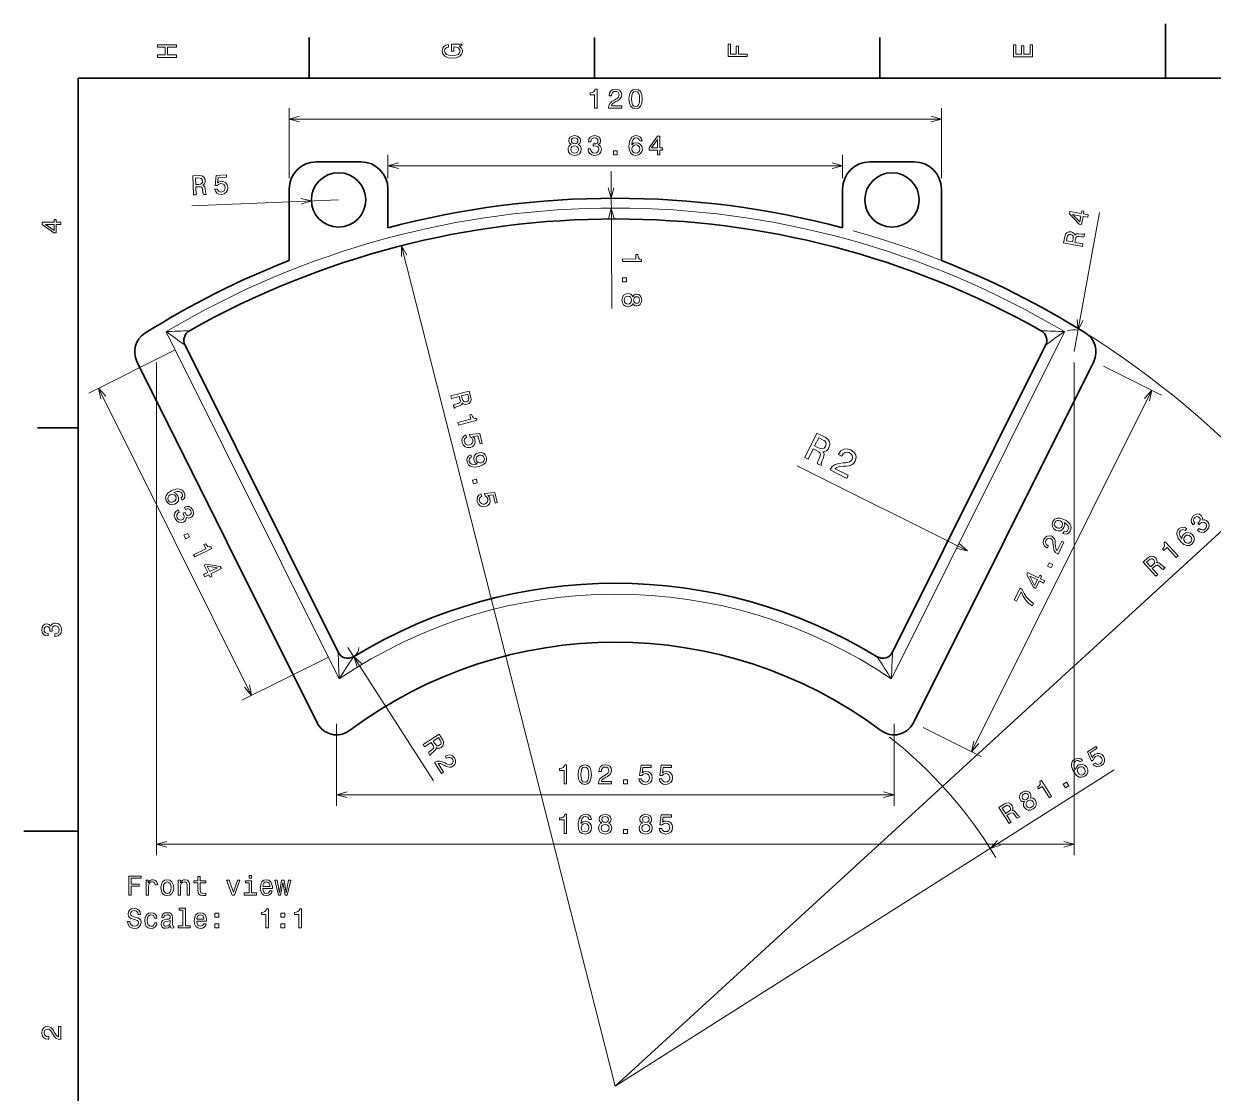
# Model space of a CAD drawing. Extents: x 0 to 420, y 0 to 297.
# Drawn here: x 0 to 218.8, y 100.3 to 297 of the extents above; entities that cross this region are included whole.
import ezdxf

# ---------------------------------------------------------------- set-up
doc = ezdxf.new("R2010")
doc.units = 0

msp = doc.modelspace()

# ---------------------------------------------------------------- linework, layer by layer
at = {"color": 7, "lineweight": 35, "ltscale": 0.25}
for p, q in [((210, 287), (210, 297)), ((10, 148.5), (0, 148.5))]:
    msp.add_line(p, q, dxfattribs=at)
at = {"color": 7, "lineweight": 35, "ltscale": 0.1875}
for p, q in [((52.5, 287), (52.5, 294.5)), ((105, 287), (105, 294.5)), ((157.5, 287), (157.5, 294.5)), ((10, 222.7), (2.5, 222.7))]:
    msp.add_line(p, q, dxfattribs=at)
at = {"color": 7, "lineweight": 35}
for p, q in [((410, 287), (10, 287)), ((10, 287), (10, 10)), ((57.83, 181.4), (29.66, 237.9)), ((159.8, 181.4), (187.97, 237.9)), ((53.96, 168.43), (20.81, 234.91)), ((163.67, 168.43), (196.82, 234.91))]:
    msp.add_line(p, q, dxfattribs=at)
at = {"color": 7, "lineweight": 13, "ltscale": 0.321406}
for p, q in [((48.81, 268.61), (48.81, 281.47)), ((168.81, 268.61), (168.81, 281.47))]:
    msp.add_line(p, q, dxfattribs=at)
at = {"color": 7, "lineweight": 13}
for p, q in [((48.81, 279.47), (168.81, 279.47)), ((66.99, 270.9), (150.63, 270.9)), ((108.03, 269.91), (108.15, 244.64)), ((57.9, 264.61), (30.93, 263.51)), ((193.24, 236.7), (197.9, 262.28)), ((69.48, 256.18), (108.81, 101.61)), ((58.03, 176.52), (26.19, 240.37)), ((159.6, 176.52), (191.44, 240.37)), ((24.39, 234.7), (24.39, 144.08)), ((193.24, 234.7), (193.24, 144.08)), ((13.75, 229.97), (41.92, 173.47)), ((174.35, 163.1), (207.5, 229.59)), ((173.58, 200.09), (142.27, 215.7)), ((229.24, 211.9), (108.81, 101.61)), ((59.62, 182.3), (75.37, 157.73)), ((108.81, 101.61), (200.59, 159.8)), ((57.54, 155.19), (160.09, 155.19)), ((24.39, 146.08), (193.24, 146.08))]:
    msp.add_line(p, q, dxfattribs=at)
at = {"color": 7, "lineweight": 35, "ltscale": 0.204487}
for p, q in [((53.81, 271.61), (61.99, 271.61)), ((163.81, 271.61), (155.63, 271.61))]:
    msp.add_line(p, q, dxfattribs=at)
at = {"color": 7, "lineweight": 13, "ltscale": 0.107285}
for p, q in [((66.99, 268.61), (66.99, 272.9)), ((150.63, 268.61), (150.63, 272.9))]:
    msp.add_line(p, q, dxfattribs=at)
at = {"color": 7, "lineweight": 35, "ltscale": 0.328053}
for p, q in [((48.81, 253.49), (48.81, 266.61)), ((168.81, 253.49), (168.81, 266.61))]:
    msp.add_line(p, q, dxfattribs=at)
at = {"color": 7, "lineweight": 35, "ltscale": 0.178646}
for p, q in [((66.99, 266.61), (66.99, 259.46)), ((150.63, 266.61), (150.63, 259.46))]:
    msp.add_line(p, q, dxfattribs=at)
at = {"color": 7, "lineweight": 13, "ltscale": 0.44433}
for p, q in [((27.87, 237.01), (11.96, 229.08)), ((56.04, 180.51), (40.14, 172.58))]:
    msp.add_line(p, q, dxfattribs=at)
at = {"color": 7, "lineweight": 13, "ltscale": 0.298474}
for p, q in [((198.61, 234.02), (209.29, 228.69)), ((165.46, 167.54), (176.14, 162.21))]:
    msp.add_line(p, q, dxfattribs=at)
at = {"color": 7, "lineweight": 13, "ltscale": 0.375527}
for p, q in [((57.54, 168.22), (57.54, 153.19)), ((160.09, 168.22), (160.09, 153.19))]:
    msp.add_line(p, q, dxfattribs=at)
at = {"color": 7, "lineweight": 13}
for points in [[(80.11, 292.92), (80.58, 293.01), (80.58, 293.26), (78.69, 293.26), (78.69, 291.98), (79.12, 291.98), (79.12, 292.77), (79.15, 292.77), (79.61, 292.71), (79.96, 292.55), (80.17, 292.3), (80.25, 291.99), (80.15, 291.65), (79.88, 291.38), (79.43, 291.21), (78.82, 291.15), (78.21, 291.21), (77.76, 291.38), (77.49, 291.65), (77.39, 292.02), (77.44, 292.27), (77.58, 292.48), (77.82, 292.63), (78.14, 292.72), (78.14, 293.22), (77.65, 293.08), (77.29, 292.84), (77.07, 292.49), (76.99, 292.05), (77.11, 291.48), (77.48, 291.04), (78.06, 290.76), (78.83, 290.67), (79.61, 290.76), (80.19, 291.04), (80.56, 291.45), (80.68, 291.96), (80.64, 292.25), (80.54, 292.51), (80.36, 292.73)], [(133.08, 290.97), (133.08, 291.44), (131.47, 291.44), (131.47, 292.91), (131.06, 292.91), (131.06, 291.44), (130.01, 291.44), (130.01, 293.25), (129.58, 293.25), (129.58, 290.97)], [(28.08, 290.83), (28.08, 291.3), (26.44, 291.3), (26.44, 292.7), (28.08, 292.7), (28.08, 293.16), (24.58, 293.16), (24.58, 292.7), (26.01, 292.7), (26.01, 291.3), (24.58, 291.3), (24.58, 290.83)], [(185.58, 290.94), (185.58, 293.16), (185.16, 293.16), (185.16, 291.4), (183.97, 291.4), (183.97, 292.97), (183.56, 292.97), (183.56, 291.4), (182.51, 291.4), (182.51, 293.12), (182.08, 293.12), (182.08, 290.94)], [(104.99, 281.47), (105.45, 281.47), (105.45, 284.99), (105.1, 284.99), (105.01, 284.68), (104.83, 284.48), (104.55, 284.36), (104.17, 284.31), (104.17, 283.96), (104.99, 283.96)], [(107.58, 281.47), (109.99, 281.47), (109.99, 281.9), (108.09, 281.9), (108.19, 282.14), (108.37, 282.33), (108.93, 282.69), (109.23, 282.84), (109.57, 283.06), (109.8, 283.31), (109.94, 283.61), (109.99, 283.95), (109.9, 284.37), (109.67, 284.7), (109.3, 284.92), (108.83, 284.99), (108.35, 284.91), (107.98, 284.67), (107.74, 284.29), (107.66, 283.79), (107.66, 283.72), (108.12, 283.72), (108.12, 283.76), (108.17, 284.1), (108.3, 284.36), (108.52, 284.52), (108.81, 284.57), (109.1, 284.52), (109.32, 284.4), (109.46, 284.2), (109.51, 283.95), (109.47, 283.72), (109.38, 283.52), (109.22, 283.35), (109, 283.2), (108.7, 283.04), (108.2, 282.73), (107.86, 282.39), (107.65, 281.99), (107.58, 281.48)], [(111.33, 283.18), (111.41, 282.38), (111.65, 281.82), (112.03, 281.48), (112.55, 281.36), (113.07, 281.48), (113.45, 281.82), (113.68, 282.38), (113.76, 283.18), (113.68, 283.96), (113.58, 284.27), (113.45, 284.53), (113.07, 284.87), (112.55, 284.99), (112.03, 284.87), (111.65, 284.53), (111.41, 283.96)], [(111.82, 283.18), (111.86, 283.79), (111.98, 284.22), (112.21, 284.48), (112.55, 284.57), (112.88, 284.48), (113.11, 284.22), (113.24, 283.79), (113.28, 283.18), (113.24, 282.56), (113.11, 282.12), (112.88, 281.86), (112.55, 281.78), (112.21, 281.86), (111.98, 282.12), (111.86, 282.56)], [(100.72, 274.79), (100.46, 274.65), (100.28, 274.45), (100.17, 274.2), (100.14, 273.9), (100.22, 273.46), (100.45, 273.11), (100.83, 272.89), (101.34, 272.8), (101.85, 272.89), (102.23, 273.11), (102.46, 273.46), (102.55, 273.9), (102.51, 274.2), (102.4, 274.45), (102.22, 274.65), (101.97, 274.79), (102.17, 274.91), (102.31, 275.07), (102.4, 275.28), (102.43, 275.52), (102.35, 275.88), (102.13, 276.17), (101.79, 276.36), (101.34, 276.43), (100.89, 276.36), (100.54, 276.17), (100.33, 275.88), (100.25, 275.52), (100.28, 275.28), (100.36, 275.07)], [(100.73, 275.48), (100.77, 275.7), (100.89, 275.88), (101.08, 275.98), (101.34, 276.02), (101.59, 275.98), (101.79, 275.88), (101.91, 275.7), (101.95, 275.48), (101.91, 275.26), (101.79, 275.08), (101.59, 274.96), (101.34, 274.93), (101.08, 274.97), (100.89, 275.08), (100.77, 275.26)], [(103.81, 274), (103.81, 273.96), (103.89, 273.48), (104.12, 273.12), (104.5, 272.89), (104.99, 272.8), (105.52, 272.89), (105.91, 273.11), (106.16, 273.46), (106.25, 273.91), (106.21, 274.21), (106.1, 274.45), (105.92, 274.64), (105.68, 274.78), (106.01, 275.05), (106.12, 275.48), (106.05, 275.88), (105.83, 276.17), (105.48, 276.36), (104.99, 276.43), (104.54, 276.35), (104.19, 276.12), (103.96, 275.77), (103.89, 275.3), (103.89, 275.27), (104.34, 275.27), (104.38, 275.59), (104.51, 275.82), (104.72, 275.96), (105.02, 276.01), (105.28, 275.97), (105.47, 275.87), (105.59, 275.69), (105.63, 275.46), (105.59, 275.22), (105.47, 275.05), (105.25, 274.95), (104.97, 274.92), (104.77, 274.92), (104.77, 274.52), (105.02, 274.53), (105.33, 274.49), (105.57, 274.37), (105.71, 274.17), (105.76, 273.91), (105.71, 273.62), (105.56, 273.41), (105.33, 273.27), (105.02, 273.22), (104.7, 273.27), (104.47, 273.43), (104.33, 273.67), (104.27, 274)], [(113.76, 275.46), (113.66, 275.87), (113.44, 276.17), (113.1, 276.36), (112.66, 276.43), (112.36, 276.39), (112.1, 276.29), (111.87, 276.14), (111.68, 275.92), (111.53, 275.64), (111.42, 275.3), (111.35, 274.9), (111.33, 274.45), (111.41, 273.74), (111.66, 273.22), (112.06, 272.91), (112.6, 272.8), (113.09, 272.89), (113.46, 273.13), (113.7, 273.5), (113.79, 273.97), (113.7, 274.45), (113.47, 274.82), (113.11, 275.05), (112.67, 275.13), (112.19, 275.03), (111.83, 274.75), (111.91, 275.3), (112.07, 275.7), (112.32, 275.94), (112.66, 276.02), (112.91, 275.98), (113.1, 275.87), (113.23, 275.69), (113.3, 275.46)], [(116.56, 272.9), (117.02, 272.9), (117.02, 273.77), (117.52, 273.77), (117.52, 274.17), (117.02, 274.17), (117.02, 276.33), (116.56, 276.33), (115.02, 274.21), (115.02, 273.77), (116.56, 273.77)], [(115.45, 274.17), (116.56, 275.74), (116.56, 274.17)], [(100.62, 273.91), (100.67, 274.18), (100.81, 274.38), (101.04, 274.51), (101.34, 274.56), (101.64, 274.51), (101.87, 274.38), (102.01, 274.18), (102.06, 273.91), (102.01, 273.63), (101.87, 273.41), (101.64, 273.27), (101.34, 273.22), (101.04, 273.27), (100.81, 273.41), (100.67, 273.63)], [(108.47, 272.9), (109.16, 272.9), (109.16, 273.65), (108.47, 273.65)], [(113.3, 273.97), (113.25, 273.65), (113.1, 273.41), (112.88, 273.25), (112.6, 273.2), (112.3, 273.25), (112.07, 273.41), (111.92, 273.65), (111.88, 273.96), (111.93, 274.28), (112.07, 274.51), (112.3, 274.67), (112.62, 274.72), (112.89, 274.67), (113.1, 274.52), (113.25, 274.28)], [(35.11, 266.6), (35.24, 266.19), (35.5, 265.87), (35.87, 265.69), (36.34, 265.63), (36.84, 265.74), (37.23, 266.01), (37.47, 266.41), (37.54, 266.92), (37.44, 267.38), (37.18, 267.74), (36.79, 267.96), (36.3, 268.03), (35.93, 267.95), (35.64, 267.77), (35.74, 268.72), (37.27, 268.78), (37.26, 269.2), (35.39, 269.12), (35.19, 267.26), (35.59, 267.27), (35.87, 267.52), (36.24, 267.62), (36.57, 267.58), (36.82, 267.43), (36.99, 267.19), (37.05, 266.87), (37.01, 266.55), (36.86, 266.3), (36.62, 266.13), (36.31, 266.06), (36.04, 266.09), (35.83, 266.2), (35.67, 266.37), (35.58, 266.61)], [(31.24, 265.52), (31.71, 265.54), (31.65, 267.02), (32.13, 267.04), (32.48, 267.04), (32.71, 266.98), (32.84, 266.82), (32.9, 266.52), (32.94, 266.07), (32.98, 265.77), (33.05, 265.6), (33.58, 265.62), (33.58, 265.72), (33.46, 265.85), (33.4, 266.11), (33.35, 266.68), (33.24, 267.09), (33.12, 267.22), (32.94, 267.3), (33.13, 267.44), (33.27, 267.62), (33.35, 267.85), (33.37, 268.11), (33.28, 268.54), (33.07, 268.84), (32.73, 269.02), (32.27, 269.07), (31.1, 269.02)], [(32.16, 268.64), (32.46, 268.62), (32.69, 268.53), (32.83, 268.36), (32.89, 268.08), (32.85, 267.79), (32.72, 267.61), (32.49, 267.51), (32.17, 267.47), (31.63, 267.45), (31.59, 268.61)], [(195.71, 261.41), (195.79, 261.86), (194.94, 262.02), (195.03, 262.51), (194.63, 262.58), (194.54, 262.09), (192.42, 262.47), (192.34, 262.02), (194.14, 260.14), (194.58, 260.06), (194.86, 261.57)], [(6.83, 260.08), (6.83, 260.53), (5.97, 260.53), (5.97, 261.03), (5.56, 261.03), (5.56, 260.53), (3.41, 260.53), (3.41, 260.07), (5.52, 258.54), (5.97, 258.54), (5.97, 260.08)], [(194.26, 260.55), (192.92, 261.92), (194.46, 261.64)], [(5.56, 258.96), (3.99, 260.08), (5.56, 260.08)], [(194.74, 256.06), (194.82, 256.53), (193.37, 256.79), (193.45, 257.26), (193.53, 257.61), (193.64, 257.81), (193.82, 257.9), (194.13, 257.9), (194.58, 257.84), (194.88, 257.82), (195.06, 257.85), (195.15, 258.37), (195.06, 258.38), (194.9, 258.29), (194.64, 258.3), (194.07, 258.37), (193.65, 258.36), (193.5, 258.27), (193.37, 258.11), (193.28, 258.33), (193.13, 258.5), (192.93, 258.63), (192.67, 258.71), (192.24, 258.71), (191.9, 258.57), (191.65, 258.28), (191.5, 257.84), (191.29, 256.69)], [(191.9, 257.64), (191.98, 257.93), (192.12, 258.13), (192.32, 258.23), (192.6, 258.23), (192.88, 258.13), (193.02, 257.96), (193.07, 257.72), (193.04, 257.4), (192.94, 256.87), (191.8, 257.08)], [(110.11, 253.73), (110.11, 253.27), (113.63, 253.29), (113.63, 253.63), (113.32, 253.72), (113.12, 253.9), (112.99, 254.18), (112.95, 254.56), (112.59, 254.56), (112.6, 253.74)], [(110.12, 250.25), (110.13, 249.56), (110.88, 249.56), (110.87, 250.26)], [(112.03, 246.8), (111.88, 247.06), (111.69, 247.24), (111.44, 247.35), (111.14, 247.38), (110.69, 247.3), (110.34, 247.06), (110.12, 246.68), (110.04, 246.17), (110.13, 245.66), (110.35, 245.28), (110.7, 245.05), (111.15, 244.97), (111.45, 245.01), (111.7, 245.12), (111.89, 245.3), (112.03, 245.55), (112.15, 245.35), (112.32, 245.21), (112.52, 245.13), (112.77, 245.1), (113.13, 245.18), (113.41, 245.39), (113.6, 245.74), (113.67, 246.19), (113.59, 246.64), (113.41, 246.98), (113.12, 247.2), (112.76, 247.27), (112.51, 247.25), (112.31, 247.16)], [(111.15, 246.9), (111.42, 246.85), (111.62, 246.71), (111.75, 246.48), (111.8, 246.18), (111.76, 245.88), (111.63, 245.65), (111.43, 245.51), (111.16, 245.45), (110.87, 245.5), (110.65, 245.65), (110.51, 245.87), (110.46, 246.17), (110.51, 246.47), (110.65, 246.7), (110.86, 246.85)], [(112.72, 246.79), (112.94, 246.75), (113.12, 246.63), (113.22, 246.44), (113.26, 246.18), (113.22, 245.93), (113.12, 245.74), (112.95, 245.62), (112.73, 245.57), (112.5, 245.62), (112.32, 245.74), (112.21, 245.93), (112.17, 246.18), (112.21, 246.44), (112.32, 246.63), (112.49, 246.75)], [(78.57, 228.56), (78.69, 228.11), (80.12, 228.47), (80.24, 228.01), (80.31, 227.66), (80.3, 227.43), (80.17, 227.27), (79.89, 227.15), (79.46, 227.01), (79.18, 226.91), (79.02, 226.81), (79.15, 226.29), (79.24, 226.32), (79.35, 226.47), (79.6, 226.57), (80.13, 226.74), (80.52, 226.93), (80.62, 227.07), (80.66, 227.27), (80.84, 227.11), (81.04, 227.02), (81.28, 226.98), (81.55, 227.02), (81.94, 227.19), (82.2, 227.47), (82.3, 227.84), (82.25, 228.29), (81.96, 229.43)], [(81.81, 228.31), (81.85, 228.01), (81.81, 227.77), (81.68, 227.6), (81.42, 227.49), (81.12, 227.46), (80.92, 227.55), (80.77, 227.75), (80.67, 228.06), (80.54, 228.58), (81.66, 228.87)], [(79.82, 223.65), (79.94, 223.2), (83.35, 224.07), (83.27, 224.41), (82.95, 224.42), (82.7, 224.54), (82.52, 224.78), (82.38, 225.14), (82.04, 225.06), (82.24, 224.26)], [(81.34, 221.38), (80.97, 221.17), (80.72, 220.85), (80.61, 220.45), (80.65, 219.98), (80.87, 219.51), (81.2, 219.18), (81.65, 219.04), (82.16, 219.07), (82.59, 219.27), (82.89, 219.59), (83.03, 220.02), (82.99, 220.51), (82.84, 220.86), (82.6, 221.11), (83.55, 221.2), (83.93, 219.72), (84.33, 219.82), (83.87, 221.63), (82, 221.44), (82.1, 221.05), (82.4, 220.83), (82.58, 220.49), (82.61, 220.16), (82.51, 219.88), (82.31, 219.67), (82.01, 219.54), (81.69, 219.51), (81.41, 219.61), (81.2, 219.81), (81.07, 220.1), (81.04, 220.37), (81.1, 220.6), (81.24, 220.79), (81.46, 220.92)], [(143.67, 217.24), (144.27, 216.94), (145.21, 218.83), (145.82, 218.52), (146.26, 218.28), (146.5, 218.05), (146.55, 217.76), (146.43, 217.35), (146.17, 216.75), (146.02, 216.35), (145.98, 216.09), (146.66, 215.75), (146.72, 215.87), (146.66, 216.12), (146.78, 216.49), (147.09, 217.23), (147.25, 217.82), (147.19, 218.06), (147.01, 218.3), (147.35, 218.33), (147.65, 218.47), (147.9, 218.69), (148.11, 219.02), (148.29, 219.6), (148.24, 220.14), (147.93, 220.6), (147.39, 220.97), (145.9, 221.71)], [(146.95, 220.5), (147.33, 220.27), (147.54, 220.01), (147.61, 219.7), (147.49, 219.31), (147.24, 218.97), (146.95, 218.83), (146.59, 218.86), (146.17, 219.03), (145.48, 219.38), (146.23, 220.87)], [(148.31, 214.93), (151.38, 213.39), (151.66, 213.95), (149.23, 215.16), (149.52, 215.39), (149.87, 215.53), (150.82, 215.63), (151.29, 215.63), (151.86, 215.7), (152.32, 215.87), (152.69, 216.16), (152.97, 216.56), (153.13, 217.16), (153.04, 217.74), (152.71, 218.24), (152.15, 218.63), (151.48, 218.83), (150.86, 218.77), (150.32, 218.43), (149.89, 217.85), (149.85, 217.76), (150.44, 217.46), (150.46, 217.52), (150.74, 217.92), (151.07, 218.16), (151.45, 218.23), (151.86, 218.12), (152.2, 217.86), (152.39, 217.57), (152.45, 217.22), (152.36, 216.88), (152.16, 216.6), (151.92, 216.41), (151.6, 216.3), (151.22, 216.24), (150.74, 216.23), (149.91, 216.14), (149.25, 215.94), (148.73, 215.55), (148.32, 214.94)], [(82.23, 217.71), (81.86, 217.54), (81.62, 217.25), (81.52, 216.87), (81.56, 216.41), (81.67, 216.13), (81.82, 215.9), (82.03, 215.71), (82.29, 215.58), (82.6, 215.51), (82.96, 215.48), (83.35, 215.52), (83.8, 215.6), (84.47, 215.86), (84.91, 216.23), (85.12, 216.69), (85.09, 217.24), (84.88, 217.7), (84.56, 218), (84.13, 218.14), (83.66, 218.1), (83.21, 217.9), (82.91, 217.58), (82.77, 217.18), (82.81, 216.73), (83.02, 216.3), (83.39, 216.02), (82.83, 215.96), (82.4, 216.02), (82.11, 216.2), (81.96, 216.51), (81.93, 216.77), (81.99, 216.98), (82.13, 217.15), (82.34, 217.26)], [(83.79, 217.63), (84.1, 217.66), (84.37, 217.58), (84.58, 217.41), (84.71, 217.14), (84.73, 216.84), (84.63, 216.58), (84.43, 216.38), (84.14, 216.25), (83.82, 216.23), (83.55, 216.31), (83.36, 216.49), (83.23, 216.78), (83.21, 217.06), (83.3, 217.31), (83.49, 217.5)], [(82.52, 213.04), (82.7, 212.36), (83.42, 212.55), (83.25, 213.22)], [(29.12, 209.36), (29.44, 209.63), (29.62, 209.96), (29.64, 210.35), (29.5, 210.78), (29.33, 211.03), (29.13, 211.22), (28.89, 211.35), (28.61, 211.42), (28.29, 211.44), (27.94, 211.38), (27.55, 211.27), (27.14, 211.09), (26.53, 210.7), (26.18, 210.24), (26.08, 209.75), (26.23, 209.21), (26.53, 208.81), (26.9, 208.59), (27.35, 208.54), (27.81, 208.67), (28.2, 208.96), (28.43, 209.33), (28.47, 209.76), (28.35, 210.19), (28.04, 210.57), (27.63, 210.77), (28.16, 210.95), (28.58, 210.98), (28.91, 210.86), (29.13, 210.59), (29.21, 210.35), (29.2, 210.13), (29.1, 209.94), (28.91, 209.78)], [(27.59, 209.11), (27.28, 209.01), (27, 209.03), (26.75, 209.16), (26.58, 209.39), (26.49, 209.68), (26.53, 209.96), (26.68, 210.2), (26.95, 210.38), (27.25, 210.47), (27.52, 210.45), (27.76, 210.31), (27.95, 210.06), (28.02, 209.79), (27.99, 209.53), (27.84, 209.3)], [(84.11, 210.52), (83.73, 210.31), (83.48, 209.99), (83.38, 209.59), (83.42, 209.12), (83.63, 208.65), (83.97, 208.32), (84.41, 208.17), (84.92, 208.21), (85.36, 208.4), (85.65, 208.73), (85.79, 209.15), (85.75, 209.65), (85.6, 210), (85.37, 210.24), (86.32, 210.34), (86.69, 208.85), (87.1, 208.96), (86.63, 210.77), (84.77, 210.58), (84.87, 210.19), (85.17, 209.96), (85.34, 209.62), (85.37, 209.3), (85.27, 209.02), (85.07, 208.81), (84.78, 208.67), (84.46, 208.65), (84.18, 208.74), (83.97, 208.94), (83.83, 209.24), (83.8, 209.51), (83.86, 209.74), (84, 209.93), (84.22, 210.06)], [(28.38, 207.59), (28.35, 207.57), (27.95, 207.28), (27.73, 206.91), (27.69, 206.47), (27.83, 205.99), (28.14, 205.56), (28.52, 205.31), (28.95, 205.24), (29.39, 205.36), (29.64, 205.53), (29.81, 205.74), (29.89, 205.98), (29.91, 206.26), (30.3, 206.09), (30.74, 206.18), (31.06, 206.42), (31.23, 206.75), (31.23, 207.15), (31.08, 207.61), (30.8, 207.98), (30.45, 208.19), (30.03, 208.24), (29.58, 208.1), (29.55, 208.08), (29.75, 207.68), (30.05, 207.79), (30.32, 207.77), (30.54, 207.65), (30.72, 207.4), (30.8, 207.15), (30.79, 206.93), (30.69, 206.75), (30.5, 206.61), (30.26, 206.54), (30.06, 206.57), (29.87, 206.71), (29.72, 206.96), (29.63, 207.14), (29.28, 206.96), (29.4, 206.74), (29.5, 206.44), (29.49, 206.17), (29.38, 205.96), (29.17, 205.8), (28.89, 205.72), (28.63, 205.75), (28.4, 205.9), (28.22, 206.15), (28.13, 206.46), (28.16, 206.73), (28.31, 206.97), (28.58, 207.17)], [(191.16, 203.23), (191.55, 203.12), (191.92, 203.17), (192.24, 203.4), (192.51, 203.77), (192.61, 204.05), (192.65, 204.33), (192.61, 204.61), (192.5, 204.88), (192.31, 205.13), (192.06, 205.39), (191.73, 205.62), (191.34, 205.85), (190.66, 206.09), (190.09, 206.1), (189.63, 205.89), (189.29, 205.45), (189.15, 204.97), (189.21, 204.53), (189.43, 204.14), (189.81, 203.86), (190.28, 203.72), (190.72, 203.77), (191.08, 203.98), (191.35, 204.35), (191.48, 204.81), (191.38, 205.26), (191.84, 204.94), (192.13, 204.62), (192.23, 204.29), (192.14, 203.96), (192, 203.74), (191.81, 203.62), (191.6, 203.58), (191.36, 203.64)], [(215.89, 203.88), (215.92, 203.85), (216.3, 203.55), (216.72, 203.44), (217.15, 203.52), (217.58, 203.8), (217.91, 204.21), (218.05, 204.64), (217.99, 205.07), (217.75, 205.47), (217.52, 205.66), (217.28, 205.76), (217.02, 205.78), (216.75, 205.72), (216.81, 206.14), (216.6, 206.54), (216.28, 206.78), (215.92, 206.85), (215.53, 206.75), (215.13, 206.47), (214.85, 206.1), (214.74, 205.7), (214.81, 205.29), (215.07, 204.89), (215.1, 204.87), (215.43, 205.17), (215.24, 205.44), (215.18, 205.7), (215.24, 205.94), (215.43, 206.18), (215.65, 206.33), (215.86, 206.38), (216.06, 206.33), (216.25, 206.19), (216.38, 205.98), (216.41, 205.77), (216.32, 205.56), (216.13, 205.34), (215.98, 205.21), (216.25, 204.92), (216.42, 205.09), (216.69, 205.27), (216.95, 205.34), (217.18, 205.29), (217.39, 205.14), (217.55, 204.89), (217.59, 204.63), (217.51, 204.37), (217.31, 204.13), (217.05, 203.95), (216.77, 203.91), (216.5, 203.99), (216.23, 204.19)], [(190.03, 204.3), (189.77, 204.49), (189.61, 204.72), (189.57, 204.99), (189.65, 205.27), (189.83, 205.52), (190.07, 205.65), (190.35, 205.67), (190.66, 205.58), (190.92, 205.39), (191.07, 205.15), (191.09, 204.88), (191, 204.58), (190.83, 204.36), (190.61, 204.23), (190.34, 204.21)], [(213.98, 204.11), (213.64, 204.34), (213.27, 204.42), (212.89, 204.33), (212.51, 204.08), (212.32, 203.85), (212.19, 203.6), (212.13, 203.34), (212.14, 203.04), (212.22, 202.74), (212.36, 202.41), (212.58, 202.07), (212.87, 201.73), (213.41, 201.25), (213.94, 201.04), (214.45, 201.07), (214.92, 201.36), (215.22, 201.76), (215.34, 202.19), (215.26, 202.63), (215.01, 203.03), (214.62, 203.33), (214.2, 203.44), (213.78, 203.37), (213.4, 203.13), (213.11, 202.74), (213.04, 202.28), (212.72, 202.74), (212.57, 203.14), (212.6, 203.49), (212.79, 203.78), (213.01, 203.92), (213.22, 203.97), (213.43, 203.92), (213.64, 203.79)], [(29.47, 202.93), (29.78, 202.3), (30.46, 202.64), (30.15, 203.26)], [(31.25, 199.35), (31.46, 198.94), (34.61, 200.52), (34.46, 200.82), (34.15, 200.77), (33.88, 200.84), (33.65, 201.03), (33.44, 201.36), (33.12, 201.2), (33.48, 200.46)], [(190.26, 199.48), (191.33, 201.63), (190.94, 201.83), (190.09, 200.12), (189.93, 200.32), (189.83, 200.57), (189.76, 201.24), (189.76, 201.57), (189.71, 201.96), (189.59, 202.29), (189.39, 202.54), (189.11, 202.74), (188.69, 202.85), (188.29, 202.79), (187.94, 202.56), (187.66, 202.17), (187.52, 201.7), (187.57, 201.26), (187.8, 200.88), (188.21, 200.59), (188.27, 200.56), (188.48, 200.97), (188.44, 200.99), (188.16, 201.18), (187.99, 201.41), (187.94, 201.68), (188.02, 201.96), (188.2, 202.2), (188.41, 202.34), (188.65, 202.38), (188.89, 202.31), (189.08, 202.18), (189.21, 202), (189.3, 201.78), (189.33, 201.52), (189.34, 201.18), (189.4, 200.6), (189.55, 200.14), (189.82, 199.77), (190.24, 199.49)], [(212, 198.82), (212.33, 199.13), (209.95, 201.73), (209.7, 201.5), (209.84, 201.21), (209.85, 200.93), (209.72, 200.66), (209.47, 200.37), (209.71, 200.1), (210.31, 200.66)], [(214.65, 202.7), (214.82, 202.43), (214.88, 202.15), (214.82, 201.88), (214.65, 201.65), (214.4, 201.49), (214.12, 201.45), (213.85, 201.53), (213.6, 201.74), (213.43, 202), (213.37, 202.27), (213.44, 202.54), (213.64, 202.79), (213.87, 202.93), (214.13, 202.97), (214.4, 202.89)], [(33.09, 195.68), (33.29, 195.27), (34.06, 195.66), (34.29, 195.21), (34.65, 195.39), (34.43, 195.84), (36.35, 196.8), (36.15, 197.21), (33.57, 197.64), (33.18, 197.44), (33.86, 196.07)], [(33.73, 197.24), (35.63, 196.95), (34.22, 196.25)], [(188.98, 196.93), (189.29, 197.55), (188.62, 197.88), (188.31, 197.26)], [(208.26, 195.4), (208.6, 195.71), (207.6, 196.8), (207.96, 197.13), (208.23, 197.35), (208.44, 197.45), (208.64, 197.41), (208.88, 197.22), (209.2, 196.91), (209.43, 196.71), (209.59, 196.62), (209.98, 196.98), (209.92, 197.05), (209.74, 197.07), (209.53, 197.24), (209.12, 197.63), (208.78, 197.88), (208.6, 197.9), (208.4, 197.85), (208.47, 198.08), (208.45, 198.3), (208.37, 198.53), (208.21, 198.75), (207.87, 199.01), (207.51, 199.11), (207.13, 199.02), (206.76, 198.77), (205.89, 197.98)], [(206.95, 198.36), (207.2, 198.55), (207.42, 198.62), (207.64, 198.59), (207.86, 198.41), (208.02, 198.16), (208.04, 197.94), (207.93, 197.72), (207.71, 197.48), (207.31, 197.12), (206.53, 197.98)], [(187.59, 194.14), (187.8, 194.55), (187.02, 194.94), (187.24, 195.38), (186.88, 195.56), (186.66, 195.12), (184.73, 196.08), (184.53, 195.67), (185.73, 193.35), (186.13, 193.15), (186.82, 194.53)], [(185.96, 193.71), (185.05, 195.41), (186.46, 194.71)], [(185.49, 189.92), (185.72, 190.38), (185.05, 190.9), (184.48, 191.51), (184.02, 192.2), (183.66, 192.98), (183.28, 193.17), (182.21, 191.02), (182.62, 190.82), (183.48, 192.53), (183.84, 191.73), (184.29, 191.04), (184.84, 190.44)], [(5.73, 184.33), (5.77, 184.33), (6.25, 184.41), (6.62, 184.65), (6.85, 185.02), (6.93, 185.51), (6.85, 186.04), (6.63, 186.43), (6.27, 186.68), (5.82, 186.78), (5.52, 186.73), (5.28, 186.62), (5.09, 186.44), (4.96, 186.2), (4.68, 186.53), (4.25, 186.64), (3.86, 186.57), (3.56, 186.35), (3.37, 186), (3.31, 185.51), (3.39, 185.06), (3.61, 184.71), (3.96, 184.49), (4.43, 184.41), (4.47, 184.41), (4.47, 184.86), (4.15, 184.9), (3.91, 185.03), (3.77, 185.24), (3.72, 185.54), (3.76, 185.8), (3.87, 185.99), (4.04, 186.11), (4.27, 186.15), (4.52, 186.11), (4.68, 185.99), (4.79, 185.78), (4.82, 185.49), (4.81, 185.29), (5.21, 185.29), (5.2, 185.54), (5.24, 185.86), (5.37, 186.09), (5.56, 186.24), (5.82, 186.29), (6.11, 186.23), (6.33, 186.08), (6.47, 185.85), (6.51, 185.54), (6.46, 185.23), (6.31, 184.99), (6.07, 184.85), (5.73, 184.79)], [(73.45, 164.43), (73.7, 164.04), (74.94, 164.84), (75.2, 164.43), (75.38, 164.13), (75.44, 163.9), (75.37, 163.71), (75.14, 163.51), (74.77, 163.24), (74.54, 163.06), (74.42, 162.91), (74.71, 162.46), (74.79, 162.51), (74.85, 162.69), (75.05, 162.86), (75.5, 163.2), (75.81, 163.5), (75.86, 163.67), (75.84, 163.87), (76.05, 163.77), (76.28, 163.74), (76.51, 163.79), (76.76, 163.91), (77.07, 164.19), (77.23, 164.54), (77.21, 164.92), (77.02, 165.34), (76.39, 166.32)], [(76.59, 165.22), (76.73, 164.94), (76.77, 164.71), (76.69, 164.5), (76.49, 164.31), (76.21, 164.19), (75.99, 164.21), (75.79, 164.36), (75.6, 164.61), (75.3, 165.07), (76.29, 165.7)], [(75.57, 161.12), (76.87, 159.1), (77.23, 159.33), (76.2, 160.93), (76.46, 160.97), (76.73, 160.93), (77.33, 160.65), (77.62, 160.48), (77.98, 160.32), (78.32, 160.25), (78.64, 160.3), (78.95, 160.44), (79.27, 160.74), (79.42, 161.12), (79.4, 161.54), (79.21, 161.97), (78.88, 162.34), (78.48, 162.52), (78.03, 162.51), (77.57, 162.31), (77.51, 162.27), (77.76, 161.89), (77.79, 161.91), (78.1, 162.06), (78.39, 162.08), (78.64, 161.98), (78.84, 161.77), (78.96, 161.5), (78.97, 161.25), (78.88, 161.02), (78.7, 160.84), (78.49, 160.75), (78.27, 160.72), (78.04, 160.77), (77.79, 160.87), (77.49, 161.04), (76.96, 161.28), (76.5, 161.4), (76.04, 161.35), (75.58, 161.13)], [(196.69, 160.78), (197, 160.49), (197.39, 160.35), (197.8, 160.37), (198.23, 160.55), (198.61, 160.9), (198.82, 161.33), (198.82, 161.79), (198.63, 162.27), (198.31, 162.62), (197.91, 162.8), (197.46, 162.8), (197, 162.61), (196.71, 162.36), (196.56, 162.06), (196.17, 162.93), (197.46, 163.75), (197.24, 164.1), (195.66, 163.1), (196.42, 161.38), (196.76, 161.6), (196.88, 161.96), (197.15, 162.23), (197.46, 162.36), (197.75, 162.35), (198.01, 162.23), (198.23, 161.99), (198.36, 161.69), (198.35, 161.39), (198.23, 161.13), (197.99, 160.91), (197.74, 160.8), (197.51, 160.79), (197.28, 160.86), (197.08, 161.03)], [(99.38, 157.19), (99.84, 157.19), (99.84, 160.72), (99.5, 160.72), (99.41, 160.41), (99.23, 160.21), (98.95, 160.08), (98.57, 160.04), (98.57, 159.69), (99.38, 159.69)], [(101.99, 158.9), (102.07, 158.11), (102.31, 157.55), (102.69, 157.21), (103.21, 157.09), (103.73, 157.21), (104.11, 157.55), (104.34, 158.11), (104.42, 158.9), (104.34, 159.69), (104.24, 160), (104.11, 160.26), (103.73, 160.6), (103.21, 160.72), (102.69, 160.6), (102.31, 160.26), (102.07, 159.69)], [(102.48, 158.9), (102.52, 159.51), (102.64, 159.95), (102.87, 160.21), (103.21, 160.3), (103.54, 160.21), (103.77, 159.95), (103.9, 159.51), (103.94, 158.9), (103.9, 158.29), (103.77, 157.85), (103.54, 157.59), (103.21, 157.51), (102.87, 157.59), (102.64, 157.85), (102.52, 158.29)], [(105.72, 157.19), (108.12, 157.19), (108.12, 157.63), (106.22, 157.63), (106.33, 157.87), (106.51, 158.06), (107.07, 158.42), (107.36, 158.57), (107.7, 158.79), (107.93, 159.04), (108.07, 159.34), (108.12, 159.68), (108.04, 160.1), (107.8, 160.43), (107.43, 160.64), (106.97, 160.72), (106.48, 160.63), (106.11, 160.4), (105.88, 160.02), (105.8, 159.52), (105.8, 159.45), (106.25, 159.45), (106.25, 159.49), (106.3, 159.83), (106.44, 160.08), (106.65, 160.25), (106.94, 160.3), (107.23, 160.25), (107.45, 160.13), (107.59, 159.93), (107.64, 159.68), (107.61, 159.45), (107.51, 159.25), (107.35, 159.08), (107.13, 158.93), (106.83, 158.77), (106.34, 158.46), (105.99, 158.12), (105.78, 157.72), (105.72, 157.21)], [(113.17, 158.11), (113.28, 157.69), (113.53, 157.37), (113.89, 157.17), (114.35, 157.09), (114.86, 157.18), (115.26, 157.43), (115.51, 157.83), (115.61, 158.33), (115.52, 158.8), (115.28, 159.17), (114.9, 159.4), (114.41, 159.49), (114.03, 159.43), (113.74, 159.26), (113.88, 160.21), (115.42, 160.21), (115.42, 160.62), (113.55, 160.62), (113.27, 158.76), (113.67, 158.76), (113.96, 159), (114.34, 159.09), (114.66, 159.03), (114.91, 158.87), (115.06, 158.62), (115.12, 158.3), (115.06, 157.99), (114.9, 157.74), (114.65, 157.58), (114.34, 157.53), (114.07, 157.56), (113.86, 157.68), (113.71, 157.86), (113.64, 158.11)], [(116.9, 158.11), (117.01, 157.69), (117.26, 157.37), (117.62, 157.17), (118.09, 157.09), (118.6, 157.18), (119, 157.43), (119.25, 157.83), (119.34, 158.33), (119.26, 158.8), (119.02, 159.17), (118.64, 159.4), (118.15, 159.49), (117.77, 159.43), (117.48, 159.26), (117.62, 160.21), (119.15, 160.21), (119.15, 160.62), (117.28, 160.62), (117, 158.76), (117.41, 158.76), (117.7, 159), (118.07, 159.09), (118.4, 159.03), (118.64, 158.87), (118.8, 158.62), (118.85, 158.3), (118.8, 157.99), (118.64, 157.74), (118.39, 157.58), (118.07, 157.53), (117.81, 157.56), (117.6, 157.68), (117.45, 157.86), (117.37, 158.11)], [(194.73, 161.48), (194.43, 161.78), (194.08, 161.91), (193.69, 161.89), (193.28, 161.71), (193.05, 161.52), (192.88, 161.3), (192.77, 161.05), (192.73, 160.76), (192.75, 160.44), (192.84, 160.1), (192.99, 159.72), (193.22, 159.33), (193.67, 158.77), (194.15, 158.46), (194.66, 158.41), (195.18, 158.62), (195.54, 158.95), (195.73, 159.35), (195.73, 159.8), (195.55, 160.25), (195.22, 160.6), (194.83, 160.79), (194.4, 160.8), (193.98, 160.63), (193.63, 160.28), (193.49, 159.85), (193.25, 160.36), (193.18, 160.78), (193.26, 161.11), (193.5, 161.37), (193.74, 161.47), (193.96, 161.48), (194.16, 161.4), (194.34, 161.23)], [(195.14, 159.98), (195.26, 159.68), (195.27, 159.4), (195.17, 159.14), (194.96, 158.95), (194.68, 158.83), (194.4, 158.84), (194.15, 158.97), (193.94, 159.21), (193.82, 159.51), (193.81, 159.78), (193.92, 160.03), (194.16, 160.25), (194.42, 160.35), (194.68, 160.34), (194.93, 160.21)], [(110.33, 157.19), (111.03, 157.19), (111.03, 157.95), (110.33, 157.95)], [(188.69, 154.62), (189.08, 154.87), (187.19, 157.85), (186.9, 157.66), (186.99, 157.36), (186.95, 157.08), (186.78, 156.83), (186.48, 156.59), (186.67, 156.29), (187.36, 156.73)], [(184.07, 153.93), (183.93, 153.67), (183.89, 153.41), (183.93, 153.14), (184.06, 152.87), (184.37, 152.54), (184.75, 152.37), (185.19, 152.38), (185.67, 152.59), (186.05, 152.93), (186.25, 153.32), (186.26, 153.74), (186.09, 154.17), (185.9, 154.4), (185.68, 154.55), (185.42, 154.62), (185.13, 154.6), (185.24, 154.81), (185.27, 155.03), (185.23, 155.24), (185.12, 155.47), (184.86, 155.73), (184.53, 155.86), (184.14, 155.83), (183.73, 155.65), (183.38, 155.35), (183.19, 155.01), (183.16, 154.65), (183.29, 154.3), (183.44, 154.11), (183.62, 153.98)], [(183.71, 154.53), (183.63, 154.74), (183.64, 154.95), (183.75, 155.14), (183.94, 155.31), (184.18, 155.41), (184.39, 155.42), (184.59, 155.34), (184.75, 155.18), (184.83, 154.96), (184.82, 154.75), (184.72, 154.55), (184.53, 154.38), (184.29, 154.28), (184.07, 154.27), (183.87, 154.36)], [(191.63, 156.49), (192.22, 156.86), (191.81, 157.49), (191.23, 157.12)], [(181.25, 149.91), (181.65, 150.16), (180.86, 151.41), (181.26, 151.66), (181.57, 151.84), (181.8, 151.9), (181.99, 151.82), (182.19, 151.6), (182.45, 151.23), (182.64, 151), (182.78, 150.88), (183.23, 151.16), (183.18, 151.24), (183.01, 151.3), (182.83, 151.5), (182.5, 151.96), (182.2, 152.27), (182.03, 152.31), (181.83, 152.3), (181.93, 152.51), (181.96, 152.74), (181.92, 152.97), (181.8, 153.22), (181.51, 153.54), (181.17, 153.7), (180.79, 153.68), (180.37, 153.49), (179.38, 152.87)], [(180.49, 153.06), (180.76, 153.2), (181, 153.23), (181.21, 153.16), (181.39, 152.95), (181.51, 152.67), (181.49, 152.45), (181.34, 152.25), (181.09, 152.06), (180.63, 151.77), (180.01, 152.75)], [(184.46, 153.14), (184.36, 153.39), (184.37, 153.64), (184.49, 153.87), (184.72, 154.07), (185, 154.19), (185.26, 154.21), (185.49, 154.11), (185.68, 153.91), (185.79, 153.65), (185.78, 153.38), (185.67, 153.14), (185.44, 152.95), (185.16, 152.82), (184.89, 152.82), (184.65, 152.92)], [(99.38, 148.08), (99.84, 148.08), (99.84, 151.6), (99.5, 151.6), (99.41, 151.29), (99.23, 151.09), (98.95, 150.97), (98.57, 150.93), (98.57, 150.57), (99.38, 150.57)], [(104.42, 150.63), (104.32, 151.04), (104.1, 151.34), (103.76, 151.54), (103.32, 151.6), (103.02, 151.57), (102.76, 151.47), (102.53, 151.31), (102.34, 151.09), (102.19, 150.81), (102.08, 150.48), (102.01, 150.08), (101.99, 149.63), (102.07, 148.91), (102.32, 148.39), (102.72, 148.08), (103.26, 147.98), (103.75, 148.07), (104.12, 148.3), (104.36, 148.68), (104.45, 149.15), (104.36, 149.63), (104.13, 150), (103.77, 150.23), (103.33, 150.31), (102.85, 150.21), (102.49, 149.92), (102.57, 150.48), (102.73, 150.88), (102.98, 151.11), (103.32, 151.19), (103.57, 151.15), (103.76, 151.05), (103.89, 150.87), (103.96, 150.63)], [(106.32, 149.96), (106.06, 149.82), (105.89, 149.62), (105.78, 149.38), (105.74, 149.08), (105.82, 148.63), (106.05, 148.28), (106.43, 148.06), (106.95, 147.98), (107.46, 148.06), (107.83, 148.28), (108.07, 148.63), (108.15, 149.08), (108.11, 149.38), (108, 149.62), (107.82, 149.82), (107.57, 149.96), (107.77, 150.08), (107.91, 150.25), (108, 150.45), (108.03, 150.7), (107.95, 151.06), (107.74, 151.34), (107.39, 151.53), (106.95, 151.6), (106.49, 151.53), (106.15, 151.34), (105.93, 151.06), (105.86, 150.7), (105.88, 150.45), (105.97, 150.25)], [(106.34, 150.66), (106.38, 150.88), (106.5, 151.05), (106.69, 151.16), (106.95, 151.2), (107.2, 151.16), (107.39, 151.05), (107.51, 150.88), (107.56, 150.66), (107.51, 150.43), (107.39, 150.25), (107.2, 150.14), (106.95, 150.1), (106.69, 150.14), (106.5, 150.25), (106.38, 150.43)], [(113.79, 149.96), (113.54, 149.82), (113.36, 149.62), (113.25, 149.38), (113.21, 149.08), (113.29, 148.63), (113.53, 148.28), (113.9, 148.06), (114.42, 147.98), (114.93, 148.06), (115.31, 148.28), (115.54, 148.63), (115.62, 149.08), (115.58, 149.38), (115.48, 149.62), (115.3, 149.82), (115.04, 149.96), (115.24, 150.08), (115.39, 150.25), (115.47, 150.45), (115.5, 150.7), (115.42, 151.06), (115.21, 151.34), (114.87, 151.53), (114.42, 151.6), (113.96, 151.53), (113.62, 151.34), (113.4, 151.06), (113.33, 150.7), (113.35, 150.45), (113.44, 150.25)], [(113.81, 150.66), (113.85, 150.88), (113.97, 151.05), (114.16, 151.16), (114.42, 151.2), (114.67, 151.16), (114.86, 151.05), (114.98, 150.88), (115.03, 150.66), (114.98, 150.43), (114.86, 150.25), (114.67, 150.14), (114.42, 150.1), (114.16, 150.14), (113.97, 150.25), (113.85, 150.43)], [(116.9, 148.99), (117.01, 148.58), (117.26, 148.25), (117.62, 148.05), (118.09, 147.98), (118.6, 148.07), (119, 148.31), (119.25, 148.71), (119.34, 149.21), (119.26, 149.68), (119.02, 150.05), (118.64, 150.29), (118.15, 150.37), (117.77, 150.31), (117.48, 150.14), (117.62, 151.09), (119.15, 151.09), (119.15, 151.5), (117.28, 151.5), (117, 149.64), (117.41, 149.64), (117.7, 149.88), (118.07, 149.97), (118.4, 149.91), (118.64, 149.75), (118.8, 149.5), (118.85, 149.19), (118.8, 148.87), (118.64, 148.62), (118.39, 148.46), (118.07, 148.41), (117.81, 148.44), (117.6, 148.56), (117.45, 148.74), (117.37, 148.99)], [(103.96, 149.15), (103.91, 148.83), (103.76, 148.59), (103.54, 148.42), (103.26, 148.37), (102.96, 148.42), (102.73, 148.58), (102.58, 148.82), (102.54, 149.14), (102.59, 149.45), (102.73, 149.69), (102.96, 149.84), (103.28, 149.9), (103.55, 149.84), (103.76, 149.69), (103.91, 149.46)], [(106.22, 149.09), (106.27, 149.36), (106.42, 149.56), (106.64, 149.69), (106.95, 149.74), (107.24, 149.69), (107.47, 149.56), (107.62, 149.36), (107.67, 149.09), (107.62, 148.8), (107.47, 148.59), (107.24, 148.44), (106.95, 148.4), (106.64, 148.44), (106.42, 148.59), (106.27, 148.8)], [(110.33, 148.08), (111.03, 148.08), (111.03, 148.83), (110.33, 148.83)], [(113.7, 149.09), (113.74, 149.36), (113.89, 149.56), (114.12, 149.69), (114.42, 149.74), (114.72, 149.69), (114.94, 149.56), (115.09, 149.36), (115.14, 149.09), (115.09, 148.8), (114.94, 148.59), (114.72, 148.44), (114.42, 148.4), (114.12, 148.44), (113.89, 148.59), (113.74, 148.8)], [(19.3, 136.75), (19.77, 136.75), (19.77, 138.36), (21.24, 138.36), (21.24, 138.78), (19.77, 138.78), (19.77, 139.83), (21.58, 139.83), (21.58, 140.25), (19.3, 140.25)], [(32.03, 138.99), (32.03, 137.64), (32.06, 137.2), (32.2, 136.89), (32.48, 136.72), (32.96, 136.66), (33.48, 136.68), (33.48, 137.07), (33.1, 137.04), (32.75, 137.08), (32.57, 137.2), (32.49, 137.41), (32.47, 137.71), (32.47, 138.99), (33.48, 138.99), (33.48, 139.37), (32.47, 139.37), (32.47, 140.16), (32.03, 140.16), (32.03, 139.37), (31.26, 139.37), (31.26, 138.99)], [(41.91, 140.37), (41.44, 140.37), (41.44, 139.87), (41.91, 139.87)], [(22.49, 136.75), (22.93, 136.75), (22.93, 138.3), (22.98, 138.67), (23.12, 138.94), (23.34, 139.1), (23.64, 139.16), (23.86, 139.12), (24.02, 139.02), (24.12, 138.85), (24.16, 138.62), (24.61, 138.62), (24.55, 139.03), (24.38, 139.32), (24.1, 139.5), (23.73, 139.56), (23.47, 139.52), (23.25, 139.42), (23.05, 139.24), (22.89, 139.01), (22.89, 139.46), (22.49, 139.46)], [(25.23, 138.1), (25.31, 137.49), (25.54, 137.04), (25.91, 136.75), (26.4, 136.66), (26.89, 136.75), (27.26, 137.03), (27.49, 137.48), (27.58, 138.1), (27.49, 138.72), (27.26, 139.18), (26.89, 139.46), (26.4, 139.56), (25.91, 139.46), (25.54, 139.17), (25.31, 138.72)], [(25.68, 138.11), (25.73, 138.56), (25.87, 138.89), (26.1, 139.09), (26.4, 139.16), (26.71, 139.09), (26.93, 138.9), (27.07, 138.56), (27.12, 138.11), (27.07, 137.65), (26.93, 137.32), (26.71, 137.12), (26.4, 137.05), (26.1, 137.12), (25.87, 137.32), (25.73, 137.65)], [(28.4, 136.75), (28.84, 136.75), (28.84, 138.32), (28.89, 138.67), (29.03, 138.94), (29.26, 139.1), (29.56, 139.16), (29.8, 139.11), (29.95, 138.97), (30.03, 138.74), (30.06, 138.44), (30.06, 136.75), (30.5, 136.75), (30.5, 138.53), (30.48, 138.89), (30.39, 139.19), (30.09, 139.46), (29.63, 139.56), (29.37, 139.52), (29.15, 139.43), (28.97, 139.26), (28.82, 139.05), (28.82, 139.46), (28.4, 139.46)], [(38.32, 136.75), (38.78, 136.75), (39.77, 139.46), (39.31, 139.46), (38.55, 137.28), (37.78, 139.46), (37.31, 139.46)], [(41.9, 137.13), (41.9, 139.37), (40.76, 139.37), (40.76, 138.99), (41.45, 138.99), (41.45, 137.13), (40.54, 137.13), (40.54, 136.75), (42.81, 136.75), (42.81, 137.13)], [(43.96, 137.98), (45.74, 137.98), (45.74, 138.18), (45.66, 138.76), (45.44, 139.2), (45.09, 139.46), (44.62, 139.56), (44.16, 139.46), (43.81, 139.17), (43.58, 138.71), (43.5, 138.11), (43.58, 137.49), (43.8, 137.04), (44.15, 136.75), (44.6, 136.66), (45, 136.72), (45.32, 136.89), (45.56, 137.17), (45.69, 137.53), (45.26, 137.53), (45.16, 137.33), (45.03, 137.18), (44.66, 137.06), (44.37, 137.11), (44.16, 137.29), (44.01, 137.57), (43.96, 137.96)], [(43.96, 138.35), (44.02, 138.7), (44.16, 138.96), (44.36, 139.11), (44.64, 139.17), (44.9, 139.11), (45.11, 138.96), (45.24, 138.7), (45.28, 138.35)], [(47.25, 136.75), (47.66, 139.05), (48.06, 136.75), (48.48, 136.75), (49.15, 139.46), (48.72, 139.46), (48.27, 137.16), (47.87, 139.46), (47.43, 139.46), (47.04, 137.16), (46.59, 139.46), (46.16, 139.46), (46.83, 136.75)], [(19.53, 131.86), (19.08, 131.86), (19.18, 131.33), (19.43, 130.93), (19.82, 130.7), (20.34, 130.61), (20.86, 130.69), (21.25, 130.91), (21.5, 131.26), (21.59, 131.72), (21.51, 132.13), (21.3, 132.4), (20.96, 132.58), (20.5, 132.71), (20.1, 132.8), (19.85, 132.91), (19.7, 133.08), (19.66, 133.33), (19.7, 133.56), (19.83, 133.73), (20.03, 133.84), (20.31, 133.88), (20.59, 133.83), (20.82, 133.7), (20.96, 133.47), (21.03, 133.16), (21.49, 133.16), (21.49, 133.17), (21.41, 133.65), (21.17, 134), (20.8, 134.22), (20.3, 134.3), (19.84, 134.22), (19.49, 134.01), (19.26, 133.68), (19.18, 133.26), (19.25, 132.88), (19.44, 132.62), (19.74, 132.45), (20.16, 132.32), (20.56, 132.2), (20.87, 132.09), (21.06, 131.93), (21.12, 131.67), (21.06, 131.4), (20.91, 131.2), (20.67, 131.07), (20.36, 131.03), (20.02, 131.09), (19.76, 131.25), (19.59, 131.51)], [(24.05, 132.52), (24.49, 132.52), (24.4, 132.92), (24.18, 133.24), (23.84, 133.43), (23.4, 133.51), (22.92, 133.41), (22.55, 133.13), (22.32, 132.67), (22.24, 132.05), (22.31, 131.44), (22.54, 130.99), (22.9, 130.71), (23.39, 130.61), (23.82, 130.69), (24.16, 130.9), (24.39, 131.23), (24.49, 131.67), (24.07, 131.67), (23.99, 131.39), (23.85, 131.18), (23.65, 131.05), (23.4, 131.01), (23.1, 131.07), (22.87, 131.28), (22.74, 131.6), (22.69, 132.07), (22.74, 132.52), (22.88, 132.85), (23.11, 133.05), (23.4, 133.12), (23.67, 133.08), (23.86, 132.96), (23.99, 132.77)], [(26.97, 131.06), (26.97, 131.04), (26.99, 130.87), (27.07, 130.75), (27.39, 130.66), (27.63, 130.7), (27.63, 131.04), (27.53, 131.02), (27.39, 131.09), (27.36, 131.29), (27.36, 132.69), (27.3, 133.05), (27.12, 133.3), (26.82, 133.45), (26.38, 133.51), (25.96, 133.45), (25.65, 133.28), (25.45, 133.01), (25.39, 132.66), (25.39, 132.63), (25.78, 132.63), (25.82, 132.84), (25.93, 132.99), (26.11, 133.08), (26.37, 133.12), (26.62, 133.09), (26.79, 133.02), (26.9, 132.88), (26.93, 132.7), (26.91, 132.49), (26.83, 132.39), (26.63, 132.33), (26.25, 132.29), (25.82, 132.2), (25.51, 132.04), (25.33, 131.79), (25.27, 131.42), (25.32, 131.08), (25.48, 130.84), (25.73, 130.68), (26.08, 130.63), (26.55, 130.73)], [(29.28, 133.95), (29.28, 131.08), (28.37, 131.08), (28.37, 130.71), (30.63, 130.71), (30.63, 131.08), (29.72, 131.08), (29.72, 134.33), (28.58, 134.33), (28.58, 133.95)], [(31.82, 131.93), (33.6, 131.93), (33.6, 132.14), (33.52, 132.72), (33.3, 133.15), (32.94, 133.41), (32.48, 133.51), (32.02, 133.41), (31.66, 133.13), (31.44, 132.67), (31.36, 132.06), (31.43, 131.44), (31.66, 130.99), (32.01, 130.71), (32.46, 130.61), (32.85, 130.68), (33.18, 130.85), (33.41, 131.12), (33.55, 131.48), (33.11, 131.48), (33.02, 131.28), (32.89, 131.13), (32.52, 131.01), (32.23, 131.06), (32.01, 131.24), (31.87, 131.53), (31.82, 131.92)], [(44.53, 130.71), (44.99, 130.71), (44.99, 134.23), (44.65, 134.23), (44.55, 133.92), (44.37, 133.72), (44.1, 133.6), (43.71, 133.56), (43.71, 133.2), (44.53, 133.2)], [(50.6, 130.71), (51.06, 130.71), (51.06, 134.23), (50.72, 134.23), (50.63, 133.92), (50.44, 133.72), (50.17, 133.6), (49.78, 133.56), (49.78, 133.2), (50.6, 133.2)], [(26.92, 131.65), (26.86, 131.39), (26.7, 131.19), (26.45, 131.06), (26.16, 131.01), (25.97, 131.04), (25.83, 131.12), (25.74, 131.26), (25.72, 131.46), (25.74, 131.63), (25.82, 131.76), (26.14, 131.9), (26.55, 131.96), (26.92, 132.08)], [(31.82, 132.3), (31.88, 132.65), (32.01, 132.91), (32.22, 133.07), (32.49, 133.12), (32.76, 133.07), (32.97, 132.91), (33.09, 132.65), (33.14, 132.3)], [(35.16, 132.66), (35.86, 132.66), (35.86, 133.41), (35.16, 133.41)], [(35.16, 130.71), (35.86, 130.71), (35.86, 131.46), (35.16, 131.46)], [(47.31, 132.66), (48, 132.66), (48, 133.41), (47.31, 133.41)], [(47.31, 130.71), (48, 130.71), (48, 131.46), (47.31, 131.46)], [(6.83, 110.17), (6.83, 112.58), (6.4, 112.58), (6.4, 110.67), (6.16, 110.78), (5.97, 110.96), (5.61, 111.52), (5.46, 111.82), (5.24, 112.15), (4.99, 112.39), (4.69, 112.52), (4.35, 112.58), (3.93, 112.49), (3.6, 112.25), (3.38, 111.89), (3.31, 111.42), (3.39, 110.94), (3.63, 110.57), (4.01, 110.33), (4.51, 110.25), (4.58, 110.25), (4.58, 110.71), (4.54, 110.71), (4.2, 110.75), (3.94, 110.89), (3.78, 111.11), (3.73, 111.39), (3.78, 111.69), (3.9, 111.9), (4.1, 112.05), (4.35, 112.1), (4.58, 112.06), (4.78, 111.96), (4.95, 111.8), (5.1, 111.58), (5.26, 111.28), (5.57, 110.79), (5.91, 110.44), (6.31, 110.24), (6.82, 110.17)]]:
    msp.add_lwpolyline(points, close=True, dxfattribs=at)
for points in [[(50.75, 279.98), (48.81, 279.47), (50.75, 278.95)], [(166.88, 278.95), (168.81, 279.47), (166.88, 279.98)], [(68.93, 271.42), (66.99, 270.9), (68.93, 270.38)], [(148.7, 270.38), (150.63, 270.9), (148.7, 271.42)], [(51, 263.81), (52.91, 264.41), (50.96, 264.84)], [(107.53, 266.84), (108.05, 264.91), (108.56, 266.84)], [(108.59, 261.18), (108.06, 263.11), (107.55, 261.17)], [(70.46, 254.44), (69.48, 256.18), (69.46, 254.18)], [(193.79, 242.63), (193.96, 240.63), (194.81, 242.44)], [(15.08, 228.48), (13.75, 229.97), (14.15, 228.01)], [(207.1, 227.63), (207.5, 229.59), (206.18, 228.09)], [(171.62, 200.49), (173.58, 200.09), (172.09, 201.41)], [(62.18, 179.26), (60.7, 180.61), (61.31, 178.71)], [(40.6, 174.97), (41.92, 173.47), (41.53, 175.43)], [(174.75, 165.06), (174.35, 163.1), (175.68, 164.6)], [(59.47, 155.71), (57.54, 155.19), (59.47, 154.68)], [(158.16, 154.68), (160.09, 155.19), (158.16, 155.71)], [(179.12, 146.8), (177.77, 145.33), (179.68, 145.93)], [(26.32, 146.59), (24.39, 146.08), (26.32, 145.56)], [(191.31, 145.56), (193.24, 146.08), (191.31, 146.59)]]:
    msp.add_lwpolyline(points, dxfattribs=at)
at = {"color": 7, "lineweight": 35}
for centre in [(57.9, 264.61), (159.72, 264.61)]:
    msp.add_circle(centre, 5, dxfattribs=at)
for centre, radius, start, end in [((53.81, 266.61), 5, 90, 180), ((61.99, 266.61), 5, 0, 90), ((155.63, 266.61), 5, 90, 180), ((163.81, 266.61), 5, 0, 90), ((108.81, 101.61), 163.3, 75.1615, 104.8385), ((108.81, 101.61), 159.5, 60.5792, 119.4208), ((108.81, 101.61), 163.3, 111.5567, 122.0035), ((108.81, 101.61), 163.3, 57.9965, 68.4433), ((24.39, 236.7), 4, 122.0035, 206.5024), ((31.45, 238.8), 2, 119.4208, 206.5024), ((186.18, 238.8), 2, 333.4976, 60.5792), ((193.24, 236.7), 4, 333.4976, 57.9965), ((108.81, 101.61), 92.5, 58.6299, 121.3702), ((108.81, 101.61), 81.65, 53.2269, 126.7731), ((59.62, 182.3), 2, 206.5024, 301.3701), ((158.01, 182.3), 2, 238.6298, 333.4976), ((57.54, 170.22), 4, 206.5024, 306.7731), ((160.09, 170.22), 4, 233.2269, 333.4976)]:
    msp.add_arc(centre, radius, start, end, dxfattribs=at)
at = {"color": 7, "lineweight": 13}
for centre, radius, start, end in [((108.81, 101.61), 161.5, 59.2297, 120.7703), ((108.81, 101.61), 163.3, 41.7831, 74.4597), ((193.24, 236.7), 4, 79.6699, 108.3178), ((47.58, -257), 497.84, 91.9699, 92.4621), ((-224.19, -114.76), 434.53, 54.2537, 54.8148), ((170.05, -257), 497.84, 87.5379, 88.0301), ((441.82, -114.76), 434.53, 125.1852, 125.7463), ((108.81, 101.61), 90.5, 55.8659, 124.1341), ((59.62, 182.3), 2, 302.6617, 359.9575), ((327.68, 190.05), 269.99, 181.8343, 182.8717), ((244.91, 58.61), 220.97, 146.4935, 147.7499), ((-27.3, 58.6), 220.99, 32.2502, 33.5065), ((-110.06, 190.05), 270, 357.1283, 358.1657), ((108.81, 101.61), 81.65, 30.9736, 51.8234)]:
    msp.add_arc(centre, radius, start, end, dxfattribs=at)

doc.saveas('drawing.dxf')
